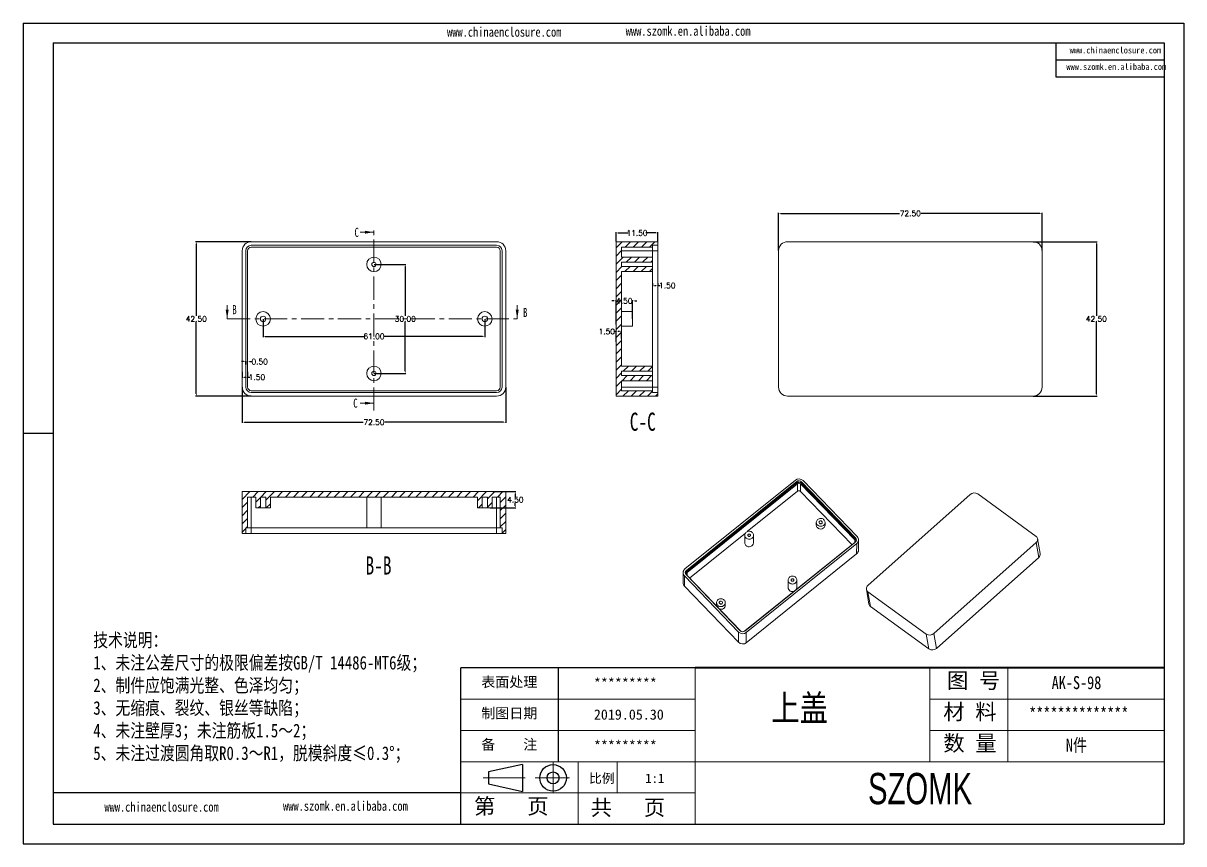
# Model space of a CAD drawing. Header units: inches. Extents: x 2102 to 2779, y 573 to 799.
# Drawn here: x 2459.6 to 2778.9, y 573 to 798.7 of the extents above; entities that cross this region are included whole.
import ezdxf

# ---------------------------------------------------------------- set-up
doc = ezdxf.new("R2010")
doc.units = ezdxf.units.IN
doc.linetypes.add('CENTER', pattern=[10.16, 6.35, -1.27, 1.27, -1.27])
doc.linetypes.add('CENTER2', pattern=[28.575, 19.05, -3.175, 3.175, -3.175])
doc.layers.add('10', color=7, linetype='Continuous')
doc.layers.add('文字', color=81, linetype='Continuous')
for name, color, linetype, lineweight in [('粗实线', 7, 'Continuous', 30), ('细实线', 3, 'Continuous', 9), ('细点划线', 2, 'CENTER2', 9)]:
    doc.layers.add(name, color=color, linetype=linetype, lineweight=lineweight)
doc.styles.add('SLDTEXTSTYLE6', font='TXT', dxfattribs={"width": 0.7})
doc.styles.get("Standard").update_dxf_attribs({"font": 'txt', "bigfont": 'gbcbig.shx'})
doc.styles.add('宋体', font='', dxfattribs={"width": 0.8, "height": 3.5})
doc.styles.add('长仿宋', font='simsun.ttc', dxfattribs={"width": 0.7, "height": 4})
doc.styles.get('宋体').set_extended_font_data('SimSun')
doc.dimstyles.new('2', dxfattribs={"dimtxt": 1.5, "dimasz": 0.6, "dimexe": 0.18, "dimexo": 0.0625, "dimgap": 0.09, "dimtad": 0, "dimtih": 1, "dimtoh": 1, "dimzin": 0, "dimdsep": 46, "dimtxsty": 'Standard', "dimcen": 0, "dimadec": 0, "dimazin": 2, "dimtfac": 1, "dimtofl": 0, "dimtmove": 0, "dimatfit": 3, "dimfxl": 0, "dimtolj": 1, "dimtzin": 0, "dimarcsym": 0})

# ---------------------------------------------------------------- blocks, each defined once
blk = doc.blocks.new('*D212')
at = {"color": 0, "lineweight": -2}
for p, q in [((2667.42, 736.16), (2667.42, 746.55)), ((2668.02, 746.37), (2700.71, 746.37)), ((2739.32, 746.37), (2706.64, 746.37)), ((2739.92, 736.16), (2739.92, 746.55))]:
    blk.add_line(p, q, dxfattribs=at)
at = {"color": 0}
for points in [[(2668.02, 746.47), (2668.02, 746.27), (2667.42, 746.37)], [(2739.32, 746.47), (2739.32, 746.27), (2739.92, 746.37)]]:
    blk.add_solid(points, dxfattribs=at)
at = {"layer": 'Defpoints', "color": 0}
for p in [(2739.92, 746.37), (2667.42, 736.1), (2739.92, 736.1)]:
    blk.add_point(p, dxfattribs=at)
at = {"color": 0, "insert": (2703.67, 746.37), "char_height": 1.5, "attachment_point": 5}
blk.add_mtext('\\A1;72.50', dxfattribs=at)
blk = doc.blocks.new('*D213')
at = {"color": 0, "lineweight": -2}
for p, q in [((2737.49, 738.6), (2755.04, 738.6)), ((2754.86, 738), (2754.86, 718.19)), ((2754.86, 696.7), (2754.86, 716.51)), ((2737.49, 696.1), (2755.04, 696.1))]:
    blk.add_line(p, q, dxfattribs=at)
at = {"color": 0}
for points in [[(2754.76, 738), (2754.96, 738), (2754.86, 738.6)], [(2754.76, 696.7), (2754.96, 696.7), (2754.86, 696.1)]]:
    blk.add_solid(points, dxfattribs=at)
at = {"layer": 'Defpoints', "color": 0}
for p in [(2737.42, 738.6), (2737.42, 696.1), (2754.86, 696.1)]:
    blk.add_point(p, dxfattribs=at)
at = {"color": 0, "insert": (2754.86, 717.35), "char_height": 1.5, "attachment_point": 5}
blk.add_mtext('\\A1;42.50', dxfattribs=at)
blk = doc.blocks.new('*D214')
at = {"color": 0, "lineweight": -2}
for p, q in [((2622.75, 738.66), (2622.75, 741.17)), ((2623.35, 740.99), (2626.03, 740.99)), ((2633.65, 740.99), (2630.96, 740.99)), ((2634.25, 738.66), (2634.25, 741.17))]:
    blk.add_line(p, q, dxfattribs=at)
at = {"color": 0}
for points in [[(2623.35, 741.09), (2623.35, 740.89), (2622.75, 740.99)], [(2633.65, 741.09), (2633.65, 740.89), (2634.25, 740.99)]]:
    blk.add_solid(points, dxfattribs=at)
at = {"layer": 'Defpoints', "color": 0}
for p in [(2634.25, 740.99), (2622.75, 738.6), (2634.25, 738.6)]:
    blk.add_point(p, dxfattribs=at)
at = {"color": 0, "insert": (2628.5, 740.99), "char_height": 1.5, "attachment_point": 5}
blk.add_mtext('\\A1;11.50', dxfattribs=at)
blk = doc.blocks.new('*D215')
at = {"color": 0, "lineweight": -2}
for p, q in [((2632.75, 727.22), (2632.75, 726.35)), ((2633.35, 726.53), (2633.65, 726.53)), ((2634.25, 727.22), (2634.25, 726.35)), ((2634.25, 726.53), (2634.85, 726.53))]:
    blk.add_line(p, q, dxfattribs=at)
at = {"color": 0}
for points in [[(2633.35, 726.63), (2633.35, 726.43), (2632.75, 726.53)], [(2633.65, 726.63), (2633.65, 726.43), (2634.25, 726.53)]]:
    blk.add_solid(points, dxfattribs=at)
at = {"layer": 'Defpoints', "color": 0}
for p in [(2632.75, 727.28), (2634.25, 727.28), (2634.25, 726.53)]:
    blk.add_point(p, dxfattribs=at)
at = {"color": 0, "insert": (2636.81, 726.53), "char_height": 1.5, "attachment_point": 5}
blk.add_mtext('\\A1;1.50', dxfattribs=at)
blk = doc.blocks.new('*D216')
at = {"color": 0, "lineweight": -2}
for p, q in [((2622.15, 722.31), (2621.55, 722.31)), ((2622.75, 715.84), (2622.75, 722.49)), ((2627.25, 717.41), (2627.25, 722.49)), ((2627.85, 722.31), (2628.45, 722.31))]:
    blk.add_line(p, q, dxfattribs=at)
at = {"color": 0}
for points in [[(2622.15, 722.41), (2622.15, 722.21), (2622.75, 722.31)], [(2627.85, 722.41), (2627.85, 722.21), (2627.25, 722.31)]]:
    blk.add_solid(points, dxfattribs=at)
at = {"layer": 'Defpoints', "color": 0}
for p in [(2622.75, 722.31), (2622.75, 715.78), (2627.25, 717.35)]:
    blk.add_point(p, dxfattribs=at)
at = {"color": 0, "insert": (2625, 722.31), "char_height": 1.5, "attachment_point": 5}
blk.add_mtext('\\A1;4.50', dxfattribs=at)
blk = doc.blocks.new('*D217')
at = {"color": 0, "lineweight": -2}
for p, q in [((2622.75, 713.89), (2622.15, 713.89)), ((2622.75, 711.06), (2622.75, 714.07)), ((2623.65, 713.89), (2623.35, 713.89)), ((2624.25, 712), (2624.25, 714.07))]:
    blk.add_line(p, q, dxfattribs=at)
at = {"color": 0}
for points in [[(2623.35, 713.99), (2623.35, 713.79), (2622.75, 713.89)], [(2623.65, 713.99), (2623.65, 713.79), (2624.25, 713.89)]]:
    blk.add_solid(points, dxfattribs=at)
at = {"layer": 'Defpoints', "color": 0}
for p in [(2622.75, 713.89), (2622.75, 711), (2624.25, 711.94)]:
    blk.add_point(p, dxfattribs=at)
at = {"color": 0, "insert": (2620.18, 713.89), "char_height": 1.5, "attachment_point": 5}
blk.add_mtext('\\A1;1.50', dxfattribs=at)
blk = doc.blocks.new('*D218')
at = {"color": 0, "lineweight": -2}
for p, q in [((2519.88, 698.54), (2519.88, 688.75)), ((2592.38, 698.54), (2592.38, 688.75)), ((2520.48, 688.93), (2553.16, 688.93)), ((2591.78, 688.93), (2559.09, 688.93))]:
    blk.add_line(p, q, dxfattribs=at)
at = {"color": 0}
for points in [[(2520.48, 689.03), (2520.48, 688.83), (2519.88, 688.93)], [(2591.78, 689.03), (2591.78, 688.83), (2592.38, 688.93)]]:
    blk.add_solid(points, dxfattribs=at)
at = {"layer": 'Defpoints', "color": 0}
for p in [(2519.88, 698.6), (2592.38, 698.6), (2592.38, 688.93)]:
    blk.add_point(p, dxfattribs=at)
at = {"color": 0, "insert": (2556.13, 688.93), "char_height": 1.5, "attachment_point": 5}
blk.add_mtext('\\A1;72.50', dxfattribs=at)
blk = doc.blocks.new('*D219')
at = {"color": 0, "lineweight": -2}
for p, q in [((2522.32, 738.6), (2507.08, 738.6)), ((2507.26, 738), (2507.26, 718.19)), ((2507.26, 696.7), (2507.26, 716.51)), ((2522.32, 696.1), (2507.08, 696.1))]:
    blk.add_line(p, q, dxfattribs=at)
at = {"color": 0}
for points in [[(2507.16, 738), (2507.36, 738), (2507.26, 738.6)], [(2507.16, 696.7), (2507.36, 696.7), (2507.26, 696.1)]]:
    blk.add_solid(points, dxfattribs=at)
at = {"layer": 'Defpoints', "color": 0}
for p in [(2507.26, 738.6), (2522.38, 738.6), (2522.38, 696.1)]:
    blk.add_point(p, dxfattribs=at)
at = {"color": 0, "insert": (2507.26, 717.35), "char_height": 1.5, "attachment_point": 5}
blk.add_mtext('\\A1;42.50', dxfattribs=at)
blk = doc.blocks.new('*D220')
at = {"color": 0, "lineweight": -2}
for p, q in [((2520.28, 705.59), (2519.68, 705.59)), ((2520.88, 704.83), (2520.88, 705.77)), ((2521.38, 704.83), (2521.38, 705.77)), ((2521.98, 705.59), (2522.58, 705.59))]:
    blk.add_line(p, q, dxfattribs=at)
at = {"color": 0}
for points in [[(2520.28, 705.69), (2520.28, 705.49), (2520.88, 705.59)], [(2521.98, 705.69), (2521.98, 705.49), (2521.38, 705.59)]]:
    blk.add_solid(points, dxfattribs=at)
at = {"layer": 'Defpoints', "color": 0}
for p in [(2521.38, 705.59), (2520.88, 704.77), (2521.38, 704.77)]:
    blk.add_point(p, dxfattribs=at)
at = {"color": 0, "insert": (2524.67, 705.59), "char_height": 1.5, "attachment_point": 5}
blk.add_mtext('\\A1;0.50', dxfattribs=at)
blk = doc.blocks.new('*D221')
at = {"color": 0, "lineweight": -2}
for p, q in [((2519.88, 702.81), (2519.88, 701.12)), ((2521.38, 702.81), (2521.38, 701.12)), ((2520.48, 701.3), (2520.78, 701.3)), ((2521.38, 701.3), (2521.98, 701.3))]:
    blk.add_line(p, q, dxfattribs=at)
at = {"color": 0}
for points in [[(2520.48, 701.4), (2520.48, 701.2), (2519.88, 701.3)], [(2520.78, 701.4), (2520.78, 701.2), (2521.38, 701.3)]]:
    blk.add_solid(points, dxfattribs=at)
at = {"layer": 'Defpoints', "color": 0}
for p in [(2519.88, 702.87), (2521.38, 702.87), (2521.38, 701.3)]:
    blk.add_point(p, dxfattribs=at)
at = {"color": 0, "insert": (2523.94, 701.3), "char_height": 1.5, "attachment_point": 5}
blk.add_mtext('\\A1;1.50', dxfattribs=at)
blk = doc.blocks.new('*D222')
at = {"color": 0, "lineweight": -2}
for p, q in [((2525.63, 717.29), (2525.63, 712.37)), ((2586.63, 717.29), (2586.63, 712.37)), ((2526.23, 712.55), (2553.54, 712.55)), ((2586.03, 712.55), (2558.72, 712.55))]:
    blk.add_line(p, q, dxfattribs=at)
at = {"color": 0}
for points in [[(2526.23, 712.65), (2526.23, 712.45), (2525.63, 712.55)], [(2586.03, 712.65), (2586.03, 712.45), (2586.63, 712.55)]]:
    blk.add_solid(points, dxfattribs=at)
at = {"layer": 'Defpoints', "color": 0}
for p in [(2525.63, 717.35), (2586.63, 717.35), (2586.63, 712.55)]:
    blk.add_point(p, dxfattribs=at)
at = {"color": 0, "insert": (2556.13, 712.55), "char_height": 1.5, "attachment_point": 5}
blk.add_mtext('\\A1;61.00', dxfattribs=at)
blk = doc.blocks.new('*D223')
at = {"color": 0, "lineweight": -2}
for p, q in [((2556.19, 732.35), (2564.92, 732.35)), ((2564.74, 731.75), (2564.74, 718.19)), ((2564.74, 702.95), (2564.74, 716.51)), ((2556.19, 702.35), (2564.92, 702.35))]:
    blk.add_line(p, q, dxfattribs=at)
at = {"color": 0}
for points in [[(2564.64, 731.75), (2564.84, 731.75), (2564.74, 732.35)], [(2564.64, 702.95), (2564.84, 702.95), (2564.74, 702.35)]]:
    blk.add_solid(points, dxfattribs=at)
at = {"layer": 'Defpoints', "color": 0}
for p in [(2556.13, 732.35), (2564.74, 732.35), (2556.13, 702.35)]:
    blk.add_point(p, dxfattribs=at)
at = {"color": 0, "insert": (2564.74, 717.35), "char_height": 1.5, "attachment_point": 5}
blk.add_mtext('\\A1;30.00', dxfattribs=at)
blk = doc.blocks.new('*D224')
at = {"color": 0, "lineweight": -2}
for p, q in [((2588.79, 669.85), (2595.2, 669.85)), ((2595.02, 669.25), (2595.02, 668.44)), ((2588.07, 665.35), (2595.2, 665.35)), ((2595.02, 665.95), (2595.02, 666.76))]:
    blk.add_line(p, q, dxfattribs=at)
at = {"color": 0}
for points in [[(2594.92, 669.25), (2595.12, 669.25), (2595.02, 669.85)], [(2594.92, 665.95), (2595.12, 665.95), (2595.02, 665.35)]]:
    blk.add_solid(points, dxfattribs=at)
at = {"layer": 'Defpoints', "color": 0}
for p in [(2588.73, 669.85), (2595.02, 669.85), (2588, 665.35)]:
    blk.add_point(p, dxfattribs=at)
at = {"color": 0, "insert": (2595.02, 667.6), "char_height": 1.5, "attachment_point": 5}
blk.add_mtext('\\A1;4.50', dxfattribs=at)

msp = doc.modelspace()

# ---------------------------------------------------------------- hatches: boundary and pattern name
at = {"linetype": 'Continuous', "lineweight": 0}
h = msp.add_hatch(dxfattribs=at)
h.set_pattern_fill('ANSI31', color=4, scale=0.5, style=0)
h.paths.add_polyline_path([(2632.746, 737.1), (2632.746, 737.6), (2634.246, 737.6), (2634.246, 738.6), (2622.746, 738.6), (2622.746, 696.1), (2634.246, 696.1), (2634.246, 697.1), (2632.746, 697.1), (2632.746, 697.6), (2624.246, 697.6), (2624.246, 700.35), (2632.746, 700.35), (2632.746, 701.75), (2624.246, 701.75), (2624.246, 702.95), (2632.746, 702.95), (2632.746, 704.35), (2624.246, 704.35), (2624.246, 730.35), (2632.746, 730.35), (2632.746, 731.75), (2624.246, 731.75), (2624.246, 732.95), (2632.746, 732.95), (2632.746, 734.35), (2624.246, 734.35), (2624.246, 737.1)], flags=0)
h = msp.add_hatch(dxfattribs=at)
h.set_pattern_fill('ANSI31', color=4, scale=0.5, style=0)
h.paths.add_polyline_path([(2520.88, 659.85), (2521.38, 659.85), (2521.38, 668.35), (2523.63, 668.35), (2523.63, 665.35), (2524.88, 665.35), (2524.88, 668.35), (2526.38, 668.35), (2526.38, 665.35), (2527.63, 665.35), (2527.63, 668.35), (2584.63, 668.35), (2584.63, 665.35), (2585.88, 665.35), (2585.88, 668.35), (2587.38, 668.35), (2587.38, 665.35), (2588.63, 665.35), (2588.63, 668.35), (2590.88, 668.35), (2590.88, 659.85), (2591.38, 659.85), (2591.38, 658.35), (2592.38, 658.35), (2592.38, 669.85), (2519.88, 669.85), (2519.88, 658.35), (2520.88, 658.35)], flags=0)

# ---------------------------------------------------------------- linework, layer by layer
for p, q in [((2459.645, 798.697), (2778.906, 798.697)), ((2459.645, 798.697), (2459.645, 572.957)), ((2778.906, 798.697), (2778.906, 572.957)), ((2467.906, 793.322), (2773.531, 793.322)), ((2467.906, 793.322), (2467.906, 578.331)), ((2743.672, 793.322), (2743.672, 783.991)), ((2773.531, 793.322), (2773.531, 578.331)), ((2743.672, 788.657), (2773.531, 788.657)), ((2743.672, 783.991), (2773.531, 783.991)), ((2467.906, 685.827), (2459.645, 685.827)), ((2459.645, 677.466), (2459.645, 572.957)), ((2644.537, 621.33), (2580.04, 621.33)), ((2580.04, 578.331), (2580.04, 621.33)), ((2606.913, 595.531), (2606.913, 621.33)), ((2580.04, 586.931), (2467.906, 586.931)), ((2467.906, 578.331), (2773.531, 578.331)), ((2459.645, 572.957), (2778.906, 572.957)), ((2459.645, 572.957), (2607.451, 572.957))]:
    msp.add_line(p, q)
at = {"color": 7, "linetype": 'Continuous', "lineweight": 0}
for p, q in [((2552.33, 741.2), (2556.13, 741.2)), ((2515.752, 721.15), (2515.752, 717.35)), ((2595.539, 721.15), (2595.539, 717.35)), ((2552.33, 694.163), (2556.13, 694.163))]:
    msp.add_line(p, q, dxfattribs=at)
at = {"color": 1, "linetype": 'CENTER', "lineweight": 0}
for p, q in [((2556.13, 692.163), (2556.13, 742.2)), ((2515.752, 717.35), (2595.539, 717.35))]:
    msp.add_line(p, q, dxfattribs=at)
at = {"color": 7, "linetype": 'Continuous', "lineweight": 15}
for p, q in [((2589.88, 738.6), (2522.38, 738.6)), ((2589.88, 737.6), (2522.38, 737.6)), ((2634.246, 738.6), (2622.746, 738.6)), ((2622.746, 696.1), (2622.746, 738.6)), ((2632.746, 737.6), (2634.246, 737.6)), ((2632.746, 737.6), (2632.746, 737.1)), ((2634.246, 737.6), (2634.246, 738.6)), ((2634.246, 736.1), (2634.246, 737.6)), ((2669.924, 738.6), (2737.424, 738.6)), ((2519.88, 736.1), (2519.88, 698.6)), ((2520.88, 736.1), (2520.88, 698.6)), ((2521.38, 736.1), (2521.38, 698.6)), ((2589.88, 737.1), (2522.38, 737.1)), ((2590.88, 698.6), (2590.88, 736.1)), ((2591.38, 698.6), (2591.38, 736.1)), ((2592.38, 698.6), (2592.38, 736.1)), ((2632.746, 737.1), (2624.246, 737.1)), ((2624.246, 734.35), (2624.246, 737.1)), ((2624.246, 736.1), (2632.746, 736.1)), ((2632.746, 734.35), (2624.246, 734.35)), ((2632.746, 737.1), (2632.746, 736.1)), ((2632.746, 736.1), (2634.246, 736.1)), ((2632.746, 734.35), (2632.746, 736.1)), ((2632.746, 734.35), (2632.746, 732.95)), ((2634.246, 698.6), (2634.246, 736.1)), ((2667.424, 698.6), (2667.424, 736.1)), ((2739.924, 736.1), (2739.924, 698.6)), ((2632.746, 732.95), (2624.246, 732.95)), ((2624.246, 731.75), (2624.246, 732.95)), ((2624.246, 731.75), (2632.746, 731.75)), ((2632.746, 731.75), (2632.746, 732.95)), ((2632.746, 731.75), (2632.746, 730.35)), ((2624.246, 730.35), (2632.746, 730.35)), ((2624.246, 704.35), (2624.246, 730.35)), ((2632.746, 704.35), (2632.746, 730.35)), ((2627.246, 719.35), (2624.246, 719.35)), ((2627.246, 717.35), (2627.246, 719.35)), ((2624.246, 715.35), (2627.246, 715.35)), ((2627.246, 715.35), (2627.246, 717.35)), ((2624.246, 704.35), (2632.746, 704.35)), ((2624.246, 702.95), (2632.746, 702.95)), ((2624.246, 701.75), (2624.246, 702.95)), ((2632.746, 704.35), (2632.746, 702.95)), ((2632.746, 702.95), (2632.746, 701.75)), ((2632.746, 701.75), (2624.246, 701.75)), ((2632.746, 700.35), (2624.246, 700.35)), ((2624.246, 697.6), (2624.246, 700.35)), ((2632.746, 701.75), (2632.746, 700.35)), ((2632.746, 698.6), (2632.746, 700.35)), ((2522.38, 697.6), (2589.88, 697.6)), ((2522.38, 697.1), (2589.88, 697.1)), ((2522.38, 696.1), (2589.88, 696.1)), ((2622.746, 696.1), (2634.246, 696.1)), ((2632.746, 698.6), (2624.246, 698.6)), ((2624.246, 697.6), (2632.746, 697.6)), ((2632.746, 698.6), (2632.746, 697.6)), ((2632.746, 698.6), (2634.246, 698.6)), ((2632.746, 697.6), (2632.746, 697.1)), ((2634.246, 697.1), (2632.746, 697.1)), ((2634.246, 697.1), (2634.246, 698.6)), ((2634.246, 696.1), (2634.246, 697.1)), ((2737.424, 696.1), (2669.924, 696.1)), ((2672.055, 673.008), (2641.688, 648.566)), ((2672.45, 672.23), (2642.083, 647.788)), ((2672.452, 672.597), (2642.085, 648.155)), ((2672.648, 672.025), (2642.282, 647.583)), ((2672.45, 672.23), (2672.452, 672.597)), ((2672.648, 672.025), (2672.636, 669.946)), ((2673.483, 669.897), (2673.495, 671.976)), ((2688.383, 656.555), (2673.495, 671.976)), ((2673.72, 672.157), (2673.722, 672.524)), ((2688.608, 656.736), (2673.72, 672.157)), ((2688.61, 657.103), (2673.722, 672.524)), ((2689.06, 657.465), (2674.172, 672.886)), ((2519.88, 669.85), (2519.88, 658.35)), ((2519.88, 669.85), (2592.38, 669.85)), ((2521.38, 668.35), (2523.63, 668.35)), ((2521.38, 668.35), (2521.38, 659.85)), ((2522.38, 659.85), (2522.38, 668.35)), ((2523.63, 668.35), (2523.63, 665.35)), ((2524.88, 668.35), (2526.38, 668.35)), ((2524.88, 668.35), (2524.88, 665.35)), ((2526.38, 665.35), (2526.38, 668.35)), ((2527.63, 668.35), (2584.63, 668.35)), ((2527.63, 665.35), (2527.63, 668.35)), ((2554.13, 668.35), (2554.13, 659.85)), ((2558.13, 659.85), (2558.13, 668.35)), ((2584.63, 665.35), (2584.63, 668.35)), ((2585.88, 668.35), (2587.38, 668.35)), ((2585.88, 665.35), (2585.88, 668.35)), ((2587.38, 668.35), (2587.38, 665.35)), ((2588.63, 668.35), (2590.88, 668.35)), ((2588.63, 668.35), (2588.63, 665.35)), ((2589.88, 668.35), (2589.88, 659.85)), ((2590.88, 659.85), (2590.88, 668.35)), ((2592.38, 658.35), (2592.38, 669.85)), ((2672.636, 669.946), (2658.842, 658.844)), ((2687.644, 655.23), (2673.483, 669.897)), ((2692, 644.007), (2720.136, 669.037)), ((2722.246, 669.187), (2738.265, 657.53)), ((2524.88, 665.35), (2523.63, 665.35)), ((2524.88, 665.35), (2526.38, 665.35)), ((2527.63, 665.35), (2526.38, 665.35)), ((2585.88, 665.35), (2584.63, 665.35)), ((2587.38, 665.35), (2585.88, 665.35)), ((2588.63, 665.35), (2587.38, 665.35)), ((2677.819, 661.389), (2677.815, 660.655)), ((2680.215, 660.641), (2680.219, 661.375)), ((2519.88, 658.35), (2520.88, 658.35)), ((2520.88, 658.35), (2520.88, 659.85)), ((2521.38, 659.85), (2520.88, 659.85)), ((2520.88, 658.35), (2522.38, 658.35)), ((2522.38, 659.85), (2521.38, 659.85)), ((2522.38, 659.85), (2522.38, 658.35)), ((2522.38, 659.85), (2554.13, 659.85)), ((2522.38, 658.35), (2589.88, 658.35)), ((2554.13, 659.85), (2558.13, 659.85)), ((2558.13, 659.85), (2589.88, 659.85)), ((2590.88, 659.85), (2589.88, 659.85)), ((2589.88, 659.85), (2589.88, 658.35)), ((2589.88, 658.35), (2591.38, 658.35)), ((2591.38, 659.85), (2590.88, 659.85)), ((2591.38, 659.85), (2591.38, 658.35)), ((2591.38, 658.35), (2592.38, 658.35)), ((2658.336, 658.436), (2642.956, 646.057)), ((2658.151, 657.858), (2658.139, 655.779)), ((2660.539, 655.765), (2660.551, 657.844)), ((2658.147, 631.488), (2688.33, 655.782)), ((2658.164, 631.501), (2688.53, 655.943)), ((2658.561, 631.09), (2688.927, 655.532)), ((2688.608, 656.736), (2688.61, 657.103)), ((2688.911, 652.72), (2688.927, 655.532)), ((2689.419, 653.739), (2689.435, 656.551)), ((2738.291, 655.826), (2710.155, 630.796)), ((2738.997, 651.746), (2738.291, 655.826)), ((2739.407, 652.779), (2738.701, 656.859)), ((2658.544, 628.278), (2688.911, 652.72)), ((2738.997, 651.746), (2710.861, 626.716)), ((2642.083, 647.788), (2642.085, 648.155)), ((2641.181, 647.547), (2641.164, 644.735)), ((2641.556, 646.633), (2641.54, 643.821)), ((2641.556, 646.633), (2656.444, 631.213)), ((2642.006, 646.995), (2656.893, 631.575)), ((2642.229, 646.81), (2657.077, 631.43)), ((2670.061, 645.521), (2670.049, 643.443)), ((2672.449, 643.429), (2672.461, 645.507)), ((2641.54, 643.821), (2656.427, 628.401)), ((2691.59, 642.974), (2692.296, 638.894)), ((2708.045, 630.646), (2692.026, 642.303)), ((2692.026, 642.303), (2692.731, 638.223)), ((2650.377, 639.3), (2650.372, 638.567)), ((2652.772, 638.553), (2652.777, 639.286)), ((2708.751, 626.566), (2692.731, 638.223)), ((2656.427, 628.401), (2656.444, 631.213)), ((2658.561, 631.09), (2658.544, 628.278)), ((2708.751, 626.566), (2708.045, 630.646)), ((2710.155, 630.796), (2710.861, 626.716))]:
    msp.add_line(p, q, dxfattribs=at)
at = {"color": 8, "linetype": 'Continuous', "lineweight": 15}
for p, q in [((2688.383, 656.555), (2688.378, 655.826)), ((2642.277, 646.76), (2642.282, 647.583))]:
    msp.add_line(p, q, dxfattribs=at)
at = {"color": 7, "linetype": 'Continuous', "lineweight": 15, "flags": 128}
for points in [[(2678.119, 660.658), (2677.985, 660.826), (2677.889, 661.015), (2677.833, 661.217), (2677.82, 661.425), (2677.85, 661.632), (2677.923, 661.829), (2678.035, 662.01), (2678.183, 662.169), (2678.361, 662.299), (2678.563, 662.396), (2678.781, 662.456), (2679.008, 662.478), (2679.236, 662.459), (2679.455, 662.402), (2679.659, 662.308), (2679.839, 662.181), (2679.99, 662.025), (2680.106, 661.845), (2680.183, 661.649), (2680.217, 661.443), (2680.208, 661.234), (2680.157, 661.032), (2680.064, 660.841), (2679.933, 660.671), (2679.769, 660.526), (2679.579, 660.412), (2679.368, 660.333), (2679.144, 660.292), (2678.916, 660.29), (2678.691, 660.328), (2678.479, 660.404), (2678.286, 660.515), (2678.119, 660.658)], [(2678.682, 661.11), (2678.606, 661.219), (2678.571, 661.343), (2678.58, 661.472), (2678.632, 661.591), (2678.721, 661.69), (2678.84, 661.759), (2678.977, 661.791), (2679.117, 661.783), (2679.248, 661.735), (2679.356, 661.653), (2679.432, 661.545), (2679.467, 661.42), (2679.458, 661.292), (2679.407, 661.172), (2679.317, 661.073), (2679.198, 661.005), (2679.062, 660.973), (2678.921, 660.981), (2678.79, 661.028), (2678.682, 661.11)], [(2660.25, 658.575), (2660.084, 658.717), (2659.891, 658.829), (2659.678, 658.904), (2659.454, 658.942), (2659.226, 658.941), (2659.002, 658.9), (2658.791, 658.821), (2658.6, 658.707), (2658.437, 658.562), (2658.306, 658.391), (2658.213, 658.201), (2658.161, 657.998), (2658.153, 657.79), (2658.187, 657.584), (2658.264, 657.387), (2658.38, 657.208), (2658.53, 657.051), (2658.711, 656.924), (2658.915, 656.83), (2659.134, 656.773), (2659.362, 656.755), (2659.588, 656.776), (2659.807, 656.837), (2660.009, 656.933), (2660.187, 657.064), (2660.334, 657.222), (2660.447, 657.403), (2660.519, 657.601), (2660.55, 657.807), (2660.537, 658.015), (2660.481, 658.217), (2660.384, 658.406), (2660.25, 658.575)], [(2659.621, 658.068), (2659.523, 658.139), (2659.404, 658.176), (2659.279, 658.173), (2659.163, 658.131), (2659.069, 658.056), (2659.009, 657.956), (2658.991, 657.843), (2659.016, 657.731), (2659.081, 657.633), (2659.179, 657.562), (2659.297, 657.526), (2659.422, 657.528), (2659.538, 657.57), (2659.632, 657.645), (2659.692, 657.746), (2659.711, 657.858), (2659.686, 657.97), (2659.621, 658.068)], [(2672.16, 646.238), (2672.294, 646.07), (2672.391, 645.881), (2672.447, 645.679), (2672.46, 645.471), (2672.429, 645.264), (2672.357, 645.067), (2672.244, 644.886), (2672.097, 644.727), (2671.919, 644.597), (2671.717, 644.5), (2671.498, 644.44), (2671.272, 644.418), (2671.044, 644.437), (2670.825, 644.494), (2670.621, 644.588), (2670.44, 644.715), (2670.29, 644.872), (2670.174, 645.051), (2670.097, 645.247), (2670.063, 645.453), (2670.071, 645.662), (2670.123, 645.864), (2670.216, 646.055), (2670.347, 646.225), (2670.51, 646.37), (2670.701, 646.484), (2670.912, 646.563), (2671.136, 646.604), (2671.364, 646.606), (2671.588, 646.568), (2671.801, 646.492), (2671.994, 646.381), (2672.16, 646.238)], [(2671.531, 645.732), (2671.596, 645.634), (2671.621, 645.522), (2671.602, 645.409), (2671.542, 645.309), (2671.448, 645.234), (2671.332, 645.192), (2671.207, 645.189), (2671.089, 645.226), (2670.991, 645.297), (2670.926, 645.395), (2670.901, 645.506), (2670.919, 645.619), (2670.979, 645.72), (2671.073, 645.795), (2671.189, 645.837), (2671.314, 645.839), (2671.433, 645.803), (2671.531, 645.732)], [(2650.372, 638.567), (2650.386, 638.395), (2650.394, 638.351)], [(2652.476, 640.018), (2652.31, 640.16), (2652.117, 640.271), (2651.904, 640.347), (2651.68, 640.385), (2651.452, 640.383), (2651.228, 640.342), (2651.017, 640.263), (2650.826, 640.149), (2650.663, 640.004), (2650.532, 639.834), (2650.439, 639.644), (2650.387, 639.441), (2650.379, 639.233), (2650.413, 639.027), (2650.49, 638.83), (2650.605, 638.651), (2650.756, 638.494), (2650.937, 638.367), (2651.141, 638.273), (2651.36, 638.216), (2651.587, 638.198), (2651.814, 638.219), (2652.033, 638.279), (2652.234, 638.376), (2652.413, 638.506), (2652.56, 638.665), (2652.673, 638.846), (2652.745, 639.044), (2652.776, 639.25), (2652.763, 639.458), (2652.707, 639.66), (2652.61, 639.849), (2652.476, 640.018)], [(2651.914, 639.565), (2651.805, 639.647), (2651.675, 639.694), (2651.534, 639.703), (2651.398, 639.671), (2651.279, 639.602), (2651.189, 639.503), (2651.137, 639.383), (2651.129, 639.255), (2651.164, 639.13), (2651.239, 639.022), (2651.348, 638.94), (2651.479, 638.892), (2651.619, 638.884), (2651.756, 638.916), (2651.874, 638.985), (2651.964, 639.084), (2652.016, 639.204), (2652.025, 639.332), (2651.99, 639.456), (2651.914, 639.565)]]:
    msp.add_lwpolyline(points, dxfattribs=at)
at = {"color": 7, "linetype": 'Continuous', "lineweight": 15}
for centre, radius in [((2556.13, 732.35), 2), ((2556.13, 732.35), 0.6), ((2525.63, 717.35), 2), ((2586.63, 717.35), 2), ((2525.63, 717.35), 0.75), ((2586.63, 717.35), 0.75), ((2556.13, 702.35), 2), ((2556.13, 702.35), 0.6)]:
    msp.add_circle(centre, radius, dxfattribs=at)
for centre, radius, start, end in [((2522.38, 736.1), 2.5, 90, 180), ((2522.38, 736.1), 1.5, 90, 180), ((2589.88, 736.1), 2.5, 0, 90), ((2589.88, 736.1), 1.5, 0, 90), ((2669.924, 736.1), 2.5, 90, 180), ((2737.424, 736.1), 2.5, 0, 90), ((2522.38, 736.1), 1, 90, 180), ((2589.88, 736.1), 1, 0, 90), ((2522.38, 698.6), 2.5, 180, 270), ((2522.38, 698.6), 1.5, 180, 270), ((2522.38, 698.6), 1, 180, 270), ((2589.88, 698.6), 2.5, 270, 0), ((2589.88, 698.6), 1.5, 270, 0), ((2589.88, 698.6), 1, 270, 0), ((2669.924, 698.6), 2.5, 180, 270), ((2737.424, 698.6), 2.5, 270, 0), ((2673.044, 671.757), 1.595, 45.02701, 128.33585), ((2673.043, 671.479), 0.958, 45.05821, 128.30465), ((2673.046, 671.846), 0.958, 45.05821, 128.30465), ((2673.044, 671.524), 0.639, 45.05821, 128.30465), ((2673.032, 669.445), 0.639, 45.05821, 128.30465), ((2721.289, 667.723), 1.748, 56.83517, 131.29308), ((2679.014, 660.572), 0.487, 65.0394, 114.29323), ((2678.858, 660.656), 1.043, 180.06398, 224.58175), ((2679.005, 660.75), 1.214, 222.86177, 354.85611), ((2659.182, 655.78), 1.043, 180.06398, 224.58175), ((2659.331, 655.87), 1.213, 222.65844, 355.05944), ((2688.015, 656.192), 0.517, 307.52786, 44.6489), ((2688.058, 656.558), 0.775, 307.52786, 44.6489), ((2688.038, 656.179), 0.797, 13.96211, 44.34763), ((2688.139, 656.557), 1.293, 307.56755, 44.60921), ((2737.653, 656.668), 1.057, 307.14824, 54.59271), ((2688.095, 653.762), 1.324, 308.05878, 359.00639), ((2738.29, 652.624), 1.128, 308.82862, 7.85956), ((2642.477, 647.541), 1.293, 127.56755, 224.60921), ((2642.558, 647.54), 0.775, 127.52786, 224.6489), ((2642.582, 647.155), 0.806, 128.23741, 165.27987), ((2642.597, 647.173), 0.517, 127.52786, 224.6489), ((2642.464, 644.735), 1.299, 179.97353, 224.6722), ((2671.241, 643.521), 1.195, 183.75243, 295.57273), ((2671.424, 643.438), 1.025, 325.0442, 359.50613), ((2692.638, 643.164), 1.057, 127.14824, 234.59271), ((2651.594, 638.632), 1.181, 250.42921, 356.15959), ((2651.572, 638.484), 0.487, 65.0394, 114.29323), ((2693.333, 639.09), 1.056, 190.72229, 235.27951), ((2657.571, 632.341), 1.595, 225.02701, 308.33585), ((2657.57, 632.253), 0.958, 225.05821, 308.30465), ((2709.001, 632.11), 1.748, 236.83517, 311.29308), ((2657.555, 629.529), 1.595, 225.00548, 308.35738), ((2709.708, 628.025), 1.744, 236.73881, 311.38945)]:
    msp.add_arc(centre, radius, start, end, dxfattribs=at)
at = {"color": 7, "linetype": 'Continuous', "lineweight": 0}
for points in [[(2556.13, 741.2), (2553.63, 741.6), (2553.63, 740.8)], [(2515.752, 717.35), (2516.152, 719.85), (2515.352, 719.85)], [(2595.539, 717.35), (2595.939, 719.85), (2595.139, 719.85)], [(2556.13, 694.163), (2553.63, 694.563), (2553.63, 693.763)]]:
    msp.add_solid(points, dxfattribs=at)
at = {"layer": '粗实线', "color": 7, "lineweight": 40}
msp.add_line((2773.531, 621.33), (2644.537, 621.33), dxfattribs=at)
at = {"layer": '粗实线', "color": 7}
for p, q in [((2597.036, 594.726), (2587.639, 592.735)), ((2597.036, 594.726), (2597.036, 587.362)), ((2587.639, 592.735), (2587.639, 589.412)), ((2587.639, 589.412), (2597.036, 587.362))]:
    msp.add_line(p, q, dxfattribs=at)
for radius in [3.653, 1.662]:
    msp.add_circle((2605.399, 591.073), radius, dxfattribs=at)
at = {"layer": '细实线', "color": 7}
for p, q in [((2644.537, 621.33), (2644.537, 578.331)), ((2709.034, 621.33), (2709.034, 595.531)), ((2730.533, 621.33), (2730.533, 595.712)), ((2644.537, 612.73), (2580.04, 612.73)), ((2773.531, 612.73), (2709.034, 612.73)), ((2644.537, 604.13), (2580.04, 604.13)), ((2773.531, 604.13), (2709.034, 604.13)), ((2773.531, 595.531), (2580.04, 595.531)), ((2612.288, 595.531), (2612.288, 578.331)), ((2623.038, 595.531), (2623.038, 586.931)), ((2644.537, 586.931), (2580.04, 586.931))]:
    msp.add_line(p, q, dxfattribs=at)
at = {"layer": '细点划线', "color": 7}
for p, q in [((2605.399, 595.278), (2605.399, 586.931)), ((2586.141, 591.073), (2597.755, 591.073)), ((2600.513, 591.073), (2609.955, 591.073))]:
    msp.add_line(p, q, dxfattribs=at)

# ---------------------------------------------------------------- texts
at = {"color": 7, "linetype": 'Continuous', "char_height": 2.5, "attachment_point": 1, "style": 'SLDTEXTSTYLE6'}
for s, insert in [('C', (2550.789, 742.417)), ('B', (2517.182, 721.15)), ('B', (2597.143, 720.392)), ('C', (2550.437, 695.435))]:
    msp.add_mtext(s, dxfattribs=dict(at, insert=insert))
at = {"width": 1607.37139, "attachment_point": 1}
for s, insert, char_height in [('{\\fSimHei|b0|i0|c134|p49;表面处理}', (2585.648, 618.889), 2.82814), ('{\\fSimHei|b0|i0|c134|p49;*********}', (2616.624, 618.525), 2.82814), ('{\\fSimHei|b0|i0|c134|p49;制图日期}', (2585.648, 610.289), 2.82814), ('{\\fSimHei|b0|i0|c134|p49;2019.\\fSimHei|b0|i0|c0|p49;0\\fSimHei|b0|i0|c134|p49;5.\\fSimHei|b0|i0|c0|p49;30}', (2616.624, 609.926), 2.828136), ('{\\fSimHei|b0|i0|c134|p49;备    注}', (2585.648, 601.69), 2.82814), ('{\\fSimHei|b0|i0|c134|p49;*********}', (2616.624, 601.326), 2.82814)]:
    msp.add_mtext(s, dxfattribs=dict(at, insert=insert, char_height=char_height))
at = {"layer": '10', "color": 0, "char_height": 5, "attachment_point": 2, "style": 'SLDTEXTSTYLE6'}
for s, insert in [('C-C', (2630.069, 691.568)), ('B-B', (2557.39, 652.03))]:
    msp.add_mtext(s, dxfattribs=dict(at, insert=insert))
at = {"layer": '文字', "color": 0, "attachment_point": 1, "style": '宋体'}
for s, insert, char_height, width in [('www.chinaenclosure.com', (2576.242, 797.614), 2.62767, 46.16557), ('www.szomk.en.alibaba.com', (2625.391, 797.874), 2.62767, 46.16557), ('www.chinaenclosure.com', (2747.518, 792.141), 1.75178, 30.77705), ('www.szomk.en.alibaba.com', (2746.603, 787.604), 1.75178, 30.77705), ('{\\H1.111x;技术说明：\\P1、未注公差尺寸的极限偏差按GB/T 14486-MT6级；\\P2、制件应饱满光整、色泽均匀；\\P3、无缩痕、裂纹、银丝等缺陷；\\P4、未注壁厚3；未注筋板1.5～2；\\P5、未注过渡圆角取R0.3～R1，脱模斜度≤0.3%%D；}', (2478.92, 630.86), 3.35923, 122.35451), ('{\\H1.111x;AK-S-98}', (2742.565, 619.083), 3.22486, 37.28304), ('上盖', (2665.412, 613.906), 7.1664, 91.61935), ('{\\H1.111x;**************}', (2736.362, 610.484), 3.22486, 37.28304), ('{\\H1.111x;N件}', (2746.466, 601.884), 3.22486, 37.28304), ('www.chinaenclosure.com', (2481.975, 584.415), 2.62767, 46.16557), ('www.szomk.en.alibaba.com', (2531.124, 584.675), 2.62767, 46.16557)]:
    msp.add_mtext(s, dxfattribs=dict(at, insert=insert, char_height=char_height, width=width))
at = {"layer": '粗实线', "insert": (2692.044, 592.451), "char_height": 8.59963, "width": 96.43638, "attachment_point": 1, "style": '长仿宋'}
msp.add_mtext('{\\fSTXinwei|b0|i0|c134|p2;SZOMK}', dxfattribs=at)
at = {"layer": '细实线', "color": 7, "attachment_point": 1}
for s, insert, char_height, width in [('{\\fSimSun|b0|i0|c134|p54;图 号}', (2713.762, 620.024), 4.29982, 21.49908), ('{\\fSimSun|b0|i0|c134|p54;材 料   }', (2712.743, 611.425), 4.29982, 21.49908), ('{\\fSimSun|b0|i0|c134|p54;数 量}', (2712.764, 602.783), 4.29982, 19.42712), ('{\\fSimSun|b0|i0|c134|p54;比例}', (2615.298, 592.274), 2.57989, 11.32492), ('{\\fSimSun|b0|i0|c134|p54;1:1}', (2630.751, 592.274), 2.57989, 11.32492), ('{\\fSimSun|b0|i0|c134|p54;第   页}', (2583.658, 585.453), 4.29982, 32.24863), ('{\\fSimSun|b0|i0|c134|p54; 共   页}', (2612.814, 585.088), 4.29982, 32.24863)]:
    msp.add_mtext(s, dxfattribs=dict(at, insert=insert, char_height=char_height, width=width))

# ---------------------------------------------------------------- dimensions: what is measured, and where the dimension line sits
for base, p1, p2, picture, middle in [((2739.924, 746.369), (2667.424, 736.1), (2739.924, 736.1), '*D212', (2703.674, 746.369)), ((2634.246, 740.986), (2622.746, 738.6), (2634.246, 738.6), '*D214', (2628.496, 740.986)), ((2634.246, 726.534), (2632.746, 727.28), (2634.246, 727.28), '*D215', (2636.811, 726.534)), ((2622.746, 722.305), (2627.246, 717.35), (2622.746, 715.778), '*D216', (2624.996, 722.305)), ((2586.63, 712.551), (2525.63, 717.35), (2586.63, 717.35), '*D222', (2556.13, 712.551)), ((2622.746, 713.886), (2624.246, 711.941), (2622.746, 711), '*D217', (2620.181, 713.886)), ((2521.38, 705.593), (2520.88, 704.766), (2521.38, 704.766), '*D220', (2524.67, 705.593)), ((2521.38, 701.3), (2519.88, 702.874), (2521.38, 702.874), '*D221', (2523.945, 701.3)), ((2592.38, 688.927), (2519.88, 698.6), (2592.38, 698.6), '*D218', (2556.13, 688.927))]:
    dim = msp.add_linear_dim(base=base, p1=p1, p2=p2, dimstyle='2')
    dim.commit()
    dim.dimension.update_dxf_attribs({"geometry": picture, "text_midpoint": middle})
for base, p1, p2, picture, middle in [((2507.262, 738.6), (2522.38, 696.1), (2522.38, 738.6), '*D219', (2507.262, 717.35)), ((2754.86, 696.1), (2737.424, 738.6), (2737.424, 696.1), '*D213', (2754.86, 717.35)), ((2564.735, 732.35), (2556.13, 702.35), (2556.13, 732.35), '*D223', (2564.735, 717.35)), ((2595.024, 669.85), (2588.005, 665.35), (2588.729, 669.85), '*D224', (2595.024, 667.6))]:
    dim = msp.add_linear_dim(base=base, p1=p1, p2=p2, angle=90, dimstyle='2')
    dim.commit()
    dim.dimension.update_dxf_attribs({"geometry": picture, "text_midpoint": middle})

doc.saveas('drawing.dxf')
